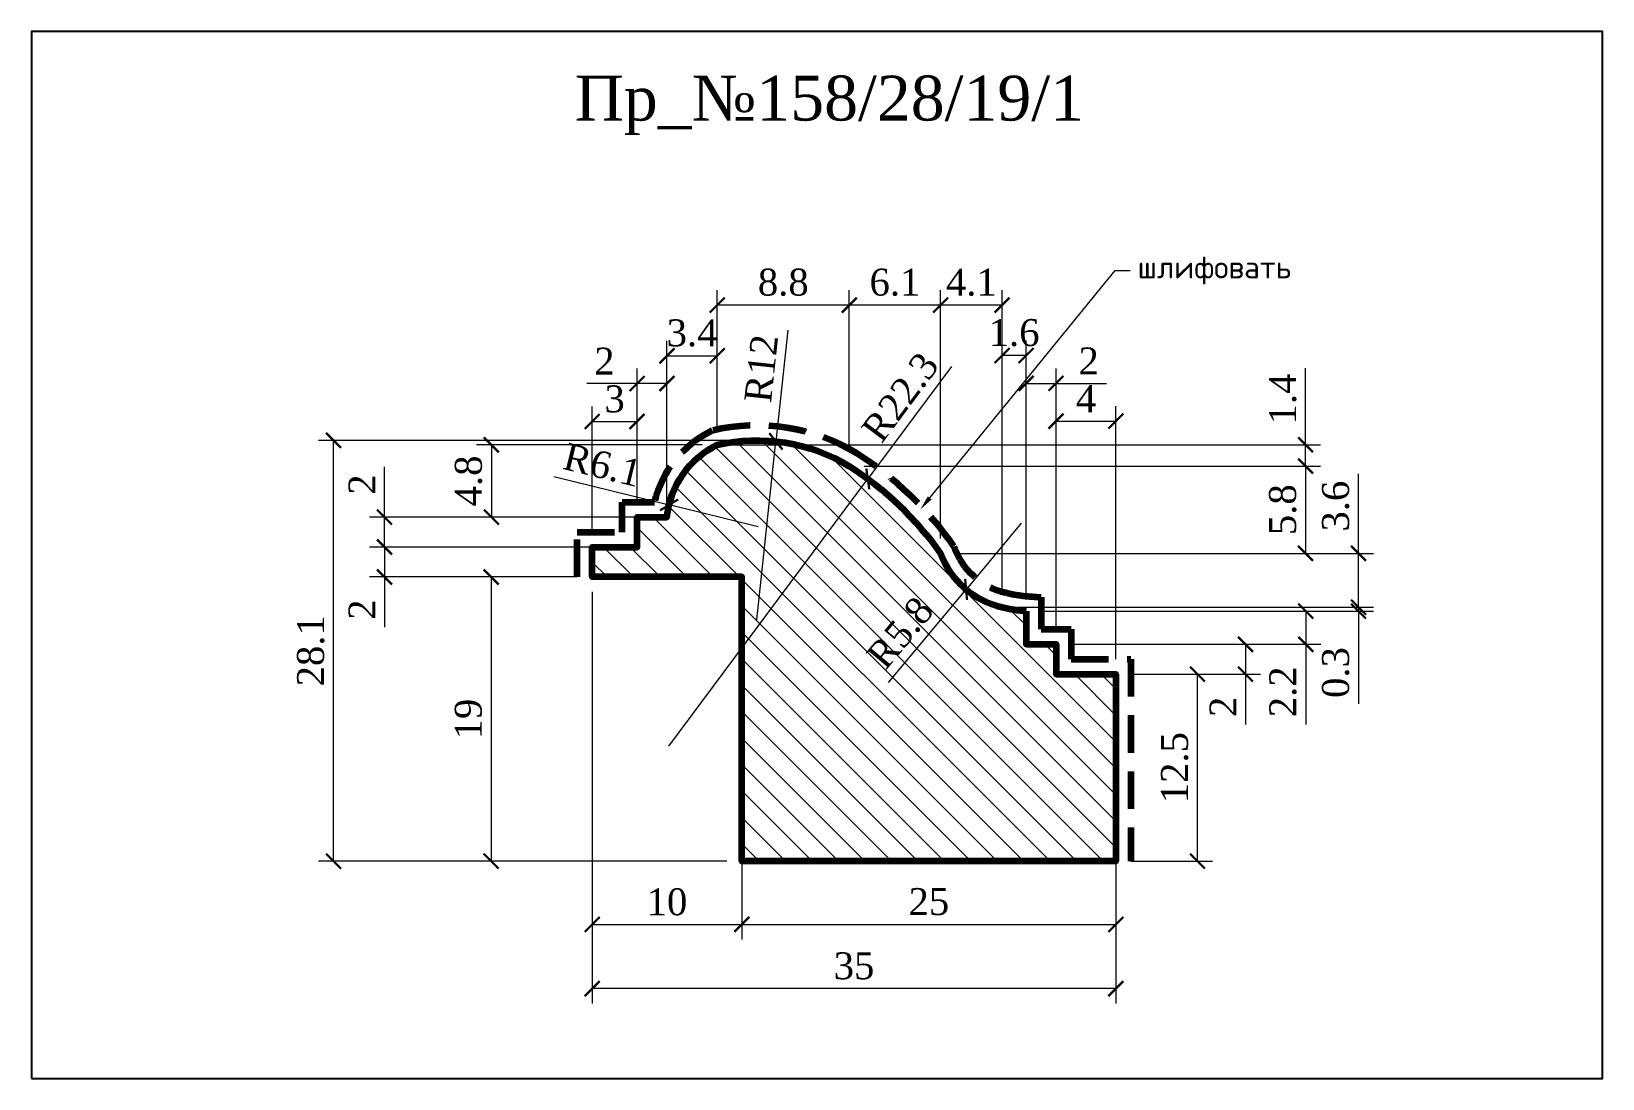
# Model space of a CAD drawing. Header units: millimetres. Extents: x 304141 to 304246, y -91603 to -91533.
import ezdxf
from ezdxf import colors
from ezdxf.entities.mleader import LeaderData, LeaderLine
from ezdxf.math import Vec2, Vec3

# ---------------------------------------------------------------- set-up
doc = ezdxf.new("R2010")
doc.units = ezdxf.units.MM
doc.header["$MEASUREMENT"] = 0
doc.linetypes.add('HIDDEN', pattern=[0.375, 0.25, -0.125])
doc.layers.add('Outside panel', color=7, linetype='Continuous', lineweight=18, true_color=0x7f5e57)
for name, color, linetype, lineweight in [('линия 15', 7, 'Continuous', 15), ('линия 50', 1, 'Continuous', 211), ('служебный слой РАЗМЕРЫ', 7, 'Continuous', 9)]:
    doc.layers.add(name, color=color, linetype=linetype, lineweight=lineweight)
doc.layers.add('размеры в модели', color=7, linetype='Continuous')
doc.styles.add('ELECT', font='times.ttf')
doc.styles.get("Standard").update_dxf_attribs({"font": 'times.ttf'})
doc.styles.add('ЕСКД профили текст', font='isocpeur.ttf')
doc.dimstyles.new('M_1', dxfattribs={"dimtxt": 1.8, "dimasz": 1, "dimexe": 1, "dimexo": 1, "dimgap": 0.6, "dimtad": 1, "dimdec": 0, "dimdsep": 46, "dimtxsty": 'Standard', "dimblk": 'ARCHTICK', "dimcen": -5, "dimclrd": 7, "dimclre": 7, "dimclrt": 7, "dimadec": 0, "dimazin": 0, "dimtfac": 1, "dimtdec": 0, "dimtmove": 0, "dimatfit": 3, "dimfxl": 1, "dimtolj": 1, "dimtzin": 0, "dimlwd": 5, "dimlwe": 5, "dimarcsym": 0})

# ---------------------------------------------------------------- blocks, each defined once
blk = doc.blocks.new('_ArchTick')
at = {"color": 0, "linetype": 'ByBlock', "const_width": 0.15}
blk.add_lwpolyline([(-0.5, -0.5), (0.5, 0.5)], dxfattribs=at)
blk = doc.blocks.new('*D2')
at = {"layer": 'Defpoints', "color": 0, "ltscale": 1000, "transparency": 16777216}
for p in [(307024.9064936834, -90903.40414799345), (307059.9064936834, -90913.90414799344), (307024.9064936834, -90930.92469280792)]:
    blk.add_point(p, dxfattribs=at)
at = {"layer": 'размеры в модели', "color": 7, "lineweight": 5, "ltscale": 1000, "transparency": 16777216}
for p, q in [((307024.9064936834, -90904.40414799345), (307024.9064936834, -90931.92469280792)), ((307059.9064936834, -90914.90414799344), (307059.9064936834, -90931.92469280792)), ((307059.9064936834, -90930.92469280792), (307024.9064936834, -90930.92469280792))]:
    blk.add_line(p, q, dxfattribs=at)
at = {"layer": 'размеры в модели', "color": 7, "lineweight": 5, "ltscale": 1000, "transparency": 16777216, "rotation": 180}
blk.add_blockref('_ArchTick', (307024.9064936834, -90930.92469280792), dxfattribs=at)
at = {"layer": 'размеры в модели', "color": 7, "lineweight": 5, "ltscale": 1000, "transparency": 16777216}
blk.add_blockref('_ArchTick', (307059.9064936834, -90930.92469280792), dxfattribs=at)
at = {"layer": 'размеры в модели', "color": 7, "ltscale": 1000, "transparency": 16777216, "insert": (307042.4064936834, -90929.4091196284), "char_height": 1.8, "attachment_point": 5}
blk.add_mtext('\\A1;35', dxfattribs=at)
blk = doc.blocks.new('*D4')
at = {"layer": 'Defpoints', "color": 0, "ltscale": 1000, "transparency": 16777216}
for p in [(307034.9064936835, -90913.90414799344), (307059.9064936834, -90913.90414799344), (307059.9064936834, -90926.63254984791)]:
    blk.add_point(p, dxfattribs=at)
at = {"layer": 'размеры в модели', "color": 7, "lineweight": 5, "ltscale": 1000, "transparency": 16777216}
for p, q in [((307034.9064936835, -90914.90414799344), (307034.9064936835, -90927.63254984791)), ((307059.9064936834, -90914.90414799344), (307059.9064936834, -90927.63254984791)), ((307034.9064936835, -90926.63254984791), (307059.9064936834, -90926.63254984791))]:
    blk.add_line(p, q, dxfattribs=at)
at = {"layer": 'размеры в модели', "color": 7, "lineweight": 5, "ltscale": 1000, "transparency": 16777216, "rotation": 180}
blk.add_blockref('_ArchTick', (307034.9064936835, -90926.63254984791), dxfattribs=at)
at = {"layer": 'размеры в модели', "color": 7, "lineweight": 5, "ltscale": 1000, "transparency": 16777216}
blk.add_blockref('_ArchTick', (307059.9064936834, -90926.63254984791), dxfattribs=at)
at = {"layer": 'размеры в модели', "color": 7, "ltscale": 1000, "transparency": 16777216, "insert": (307047.4064936835, -90925.11697666839), "char_height": 1.8, "attachment_point": 5}
blk.add_mtext('\\A1;25', dxfattribs=at)
blk = doc.blocks.new('*D6')
at = {"layer": 'Defpoints', "color": 0, "ltscale": 1000, "transparency": 16777216}
for p in [(307027.9064936835, -90890.47709981666), (307027.9064936835, -90899.40414799345), (307029.9064936834, -90899.40414799345)]:
    blk.add_point(p, dxfattribs=at)
at = {"layer": 'размеры в модели', "color": 7, "lineweight": 5, "ltscale": 1000, "transparency": 16777216}
for p, q in [((307027.9064936835, -90898.40414799345), (307027.9064936835, -90889.47709981666)), ((307029.9064936834, -90898.40414799345), (307029.9064936834, -90889.47709981666)), ((307027.9064936835, -90890.47709981666), (307024.5449940439, -90890.47709981666)), ((307029.9064936834, -90890.47709981666), (307027.9064936835, -90890.47709981666))]:
    blk.add_line(p, q, dxfattribs=at)
at = {"layer": 'размеры в модели', "color": 7, "lineweight": 5, "ltscale": 1000, "transparency": 16777216, "rotation": 180}
blk.add_blockref('_ArchTick', (307027.9064936835, -90890.47709981666), dxfattribs=at)
at = {"layer": 'размеры в модели', "color": 7, "lineweight": 5, "ltscale": 1000, "transparency": 16777216}
blk.add_blockref('_ArchTick', (307029.9064936834, -90890.47709981666), dxfattribs=at)
at = {"layer": 'размеры в модели', "color": 7, "ltscale": 1000, "transparency": 16777216, "insert": (307025.7257438637, -90888.97709981666), "char_height": 1.8, "attachment_point": 5}
blk.add_mtext('\\A1;2', dxfattribs=at)
blk = doc.blocks.new('*D7')
at = {"layer": 'Defpoints', "color": 0, "ltscale": 1000, "transparency": 16777216}
for p in [(307033.2628058992, -90885.23397516925), (307033.2628058992, -90894.56970617294), (307042.0910685763, -90895.99401438194)]:
    blk.add_point(p, dxfattribs=at)
at = {"layer": 'размеры в модели', "color": 7, "lineweight": 5, "ltscale": 1000, "transparency": 16777216}
for p, q in [((307033.2628058992, -90893.56970617294), (307033.2628058992, -90884.23397516925)), ((307042.0910685763, -90894.99401438194), (307042.0910685763, -90884.23397516925)), ((307042.0910685763, -90885.23397516925), (307033.2628058992, -90885.23397516925))]:
    blk.add_line(p, q, dxfattribs=at)
at = {"layer": 'размеры в модели', "color": 7, "lineweight": 5, "ltscale": 1000, "transparency": 16777216, "rotation": 180}
blk.add_blockref('_ArchTick', (307033.2628058992, -90885.23397516925), dxfattribs=at)
at = {"layer": 'размеры в модели', "color": 7, "lineweight": 5, "ltscale": 1000, "transparency": 16777216}
blk.add_blockref('_ArchTick', (307042.0910685763, -90885.23397516925), dxfattribs=at)
at = {"layer": 'размеры в модели', "color": 7, "ltscale": 1000, "transparency": 16777216, "insert": (307037.6769372377, -90883.7158064598), "char_height": 1.8, "attachment_point": 5}
blk.add_mtext('\\A1;8.8', dxfattribs=at)
blk = doc.blocks.new('*D8')
at = {"layer": 'Defpoints', "color": 0, "ltscale": 1000, "transparency": 16777216}
for p in [(307033.2628058992, -90888.62330126972), (307033.2628058992, -90894.56970617294), (307029.9064936834, -90899.40414799345)]:
    blk.add_point(p, dxfattribs=at)
at = {"layer": 'размеры в модели', "color": 7, "lineweight": 5, "ltscale": 1000, "transparency": 16777216}
for p, q in [((307029.9064936834, -90898.40414799345), (307029.9064936834, -90887.62330126972)), ((307033.2628058992, -90893.56970617294), (307033.2628058992, -90887.62330126972)), ((307029.9064936834, -90888.62330126972), (307033.2628058992, -90888.62330126972))]:
    blk.add_line(p, q, dxfattribs=at)
at = {"layer": 'размеры в модели', "color": 7, "lineweight": 5, "ltscale": 1000, "transparency": 16777216, "rotation": 180}
blk.add_blockref('_ArchTick', (307029.9064936834, -90888.62330126972), dxfattribs=at)
at = {"layer": 'размеры в модели', "color": 7, "lineweight": 5, "ltscale": 1000, "transparency": 16777216}
blk.add_blockref('_ArchTick', (307033.2628058992, -90888.62330126972), dxfattribs=at)
at = {"layer": 'размеры в модели', "color": 7, "ltscale": 1000, "transparency": 16777216, "insert": (307031.5846497913, -90887.10513256027), "char_height": 1.8, "attachment_point": 5}
blk.add_mtext('\\A1;3.4', dxfattribs=at)
blk = doc.blocks.new('*D9')
at = {"layer": 'Defpoints', "color": 0, "ltscale": 1000, "transparency": 16777216}
for p in [(307042.0910685763, -90885.23397516923), (307042.0910685763, -90895.99401438194), (307048.1902807095, -90901.82889125374)]:
    blk.add_point(p, dxfattribs=at)
at = {"layer": 'размеры в модели', "color": 7, "lineweight": 5, "ltscale": 1000, "transparency": 16777216}
for p, q in [((307042.0910685763, -90894.99401438194), (307042.0910685763, -90884.23397516923)), ((307048.1902807095, -90900.82889125374), (307048.1902807095, -90884.23397516923)), ((307048.1902807095, -90885.23397516923), (307042.0910685763, -90885.23397516923))]:
    blk.add_line(p, q, dxfattribs=at)
at = {"layer": 'размеры в модели', "color": 7, "lineweight": 5, "ltscale": 1000, "transparency": 16777216, "rotation": 180}
blk.add_blockref('_ArchTick', (307042.0910685763, -90885.23397516923), dxfattribs=at)
at = {"layer": 'размеры в модели', "color": 7, "lineweight": 5, "ltscale": 1000, "transparency": 16777216}
blk.add_blockref('_ArchTick', (307048.1902807095, -90885.23397516923), dxfattribs=at)
at = {"layer": 'размеры в модели', "color": 7, "ltscale": 1000, "transparency": 16777216, "insert": (307045.1406746429, -90883.71580645979), "char_height": 1.8, "attachment_point": 5}
blk.add_mtext('\\A1;6.1', dxfattribs=at)
blk = doc.blocks.new('*D10')
at = {"layer": 'Defpoints', "color": 0, "ltscale": 1000, "transparency": 16777216}
for p in [(307048.1902807095, -90885.2339751692), (307048.1902807095, -90901.82889125371), (307052.3028853769, -90905.42810666058)]:
    blk.add_point(p, dxfattribs=at)
at = {"layer": 'размеры в модели', "color": 7, "lineweight": 5, "ltscale": 1000, "transparency": 16777216}
for p, q in [((307048.1902807095, -90900.82889125371), (307048.1902807095, -90884.2339751692)), ((307052.3028853769, -90904.42810666058), (307052.3028853769, -90884.2339751692)), ((307052.3028853769, -90885.2339751692), (307048.1902807095, -90885.2339751692))]:
    blk.add_line(p, q, dxfattribs=at)
at = {"layer": 'размеры в модели', "color": 7, "lineweight": 5, "ltscale": 1000, "transparency": 16777216, "rotation": 180}
blk.add_blockref('_ArchTick', (307048.1902807095, -90885.2339751692), dxfattribs=at)
at = {"layer": 'размеры в модели', "color": 7, "lineweight": 5, "ltscale": 1000, "transparency": 16777216}
blk.add_blockref('_ArchTick', (307052.3028853769, -90885.2339751692), dxfattribs=at)
at = {"layer": 'размеры в модели', "color": 7, "ltscale": 1000, "transparency": 16777216, "insert": (307050.2465830432, -90883.71580645976), "char_height": 1.8, "attachment_point": 5}
blk.add_mtext('\\A1;4.1', dxfattribs=at)
blk = doc.blocks.new('*D11')
at = {"layer": 'Defpoints', "color": 0, "ltscale": 1000, "transparency": 16777216}
for p in [(307052.3028853769, -90888.60332381265), (307052.3028853769, -90905.4281066606), (307053.9064936835, -90905.69012900219)]:
    blk.add_point(p, dxfattribs=at)
at = {"layer": 'размеры в модели', "color": 7, "lineweight": 5, "ltscale": 1000, "transparency": 16777216}
for p, q in [((307052.3028853769, -90904.4281066606), (307052.3028853769, -90887.60332381265)), ((307053.9064936835, -90904.69012900219), (307053.9064936835, -90887.60332381265)), ((307053.9064936835, -90888.60332381265), (307052.3028853769, -90888.60332381265))]:
    blk.add_line(p, q, dxfattribs=at)
at = {"layer": 'размеры в модели', "color": 7, "lineweight": 5, "ltscale": 1000, "transparency": 16777216, "rotation": 180}
blk.add_blockref('_ArchTick', (307052.3028853769, -90888.60332381265), dxfattribs=at)
at = {"layer": 'размеры в модели', "color": 7, "lineweight": 5, "ltscale": 1000, "transparency": 16777216}
blk.add_blockref('_ArchTick', (307053.9064936835, -90888.60332381265), dxfattribs=at)
at = {"layer": 'размеры в модели', "color": 7, "ltscale": 1000, "transparency": 16777216, "insert": (307053.1046895302, -90887.08515510321), "char_height": 1.8, "attachment_point": 5}
blk.add_mtext('\\A1;1.6', dxfattribs=at)
blk = doc.blocks.new('*D12')
at = {"layer": 'Defpoints', "color": 0, "ltscale": 1000, "transparency": 16777216}
for p in [(307055.9064936835, -90890.46341662691), (307053.9064936835, -90905.69012900219), (307055.9064936835, -90907.90414799345)]:
    blk.add_point(p, dxfattribs=at)
at = {"layer": 'размеры в модели', "color": 7, "lineweight": 5, "ltscale": 1000, "transparency": 16777216}
for p, q in [((307053.9064936835, -90904.69012900219), (307053.9064936835, -90889.46341662691)), ((307055.9064936835, -90906.90414799345), (307055.9064936835, -90889.46341662691)), ((307053.9064936835, -90890.46341662691), (307055.9064936835, -90890.46341662691)), ((307055.9064936835, -90890.46341662691), (307059.267993323, -90890.46341662691))]:
    blk.add_line(p, q, dxfattribs=at)
at = {"layer": 'размеры в модели', "color": 7, "lineweight": 5, "ltscale": 1000, "transparency": 16777216, "rotation": 180}
blk.add_blockref('_ArchTick', (307053.9064936835, -90890.46341662691), dxfattribs=at)
at = {"layer": 'размеры в модели', "color": 7, "lineweight": 5, "ltscale": 1000, "transparency": 16777216}
blk.add_blockref('_ArchTick', (307055.9064936835, -90890.46341662691), dxfattribs=at)
at = {"layer": 'размеры в модели', "color": 7, "ltscale": 1000, "transparency": 16777216, "insert": (307058.0872435032, -90888.96341662691), "char_height": 1.8, "attachment_point": 5}
blk.add_mtext('\\A1;2', dxfattribs=at)
blk = doc.blocks.new('*D14')
at = {"layer": 'Defpoints', "color": 0, "ltscale": 1000, "transparency": 16777216}
for p in [(307059.9064936835, -90909.90414799348), (307065.3584458074, -90909.90414799348), (307059.9064936835, -90922.40414799348)]:
    blk.add_point(p, dxfattribs=at)
at = {"layer": 'размеры в модели', "color": 7, "lineweight": 5, "ltscale": 1000, "transparency": 16777216}
for p, q in [((307060.9064936835, -90909.90414799348), (307066.3584458074, -90909.90414799348)), ((307065.3584458074, -90922.40414799348), (307065.3584458074, -90909.90414799348)), ((307060.9064936835, -90922.40414799348), (307066.3584458074, -90922.40414799348))]:
    blk.add_line(p, q, dxfattribs=at)
for p, rotation in [((307065.3584458074, -90909.90414799348), 90), ((307065.3584458074, -90922.40414799348), 270)]:
    blk.add_blockref('_ArchTick', p, dxfattribs=dict(at, rotation=rotation))
at = {"layer": 'размеры в модели', "color": 7, "ltscale": 1000, "transparency": 16777216, "insert": (307063.8402770979, -90916.15414799355), "char_height": 1.8, "attachment_point": 5, "rotation": 90}
blk.add_mtext('\\A1;12.5', dxfattribs=at)
blk = doc.blocks.new('*D15')
at = {"layer": 'Defpoints', "color": 0, "ltscale": 1000, "transparency": 16777216}
for p in [(307055.9064936836, -90907.90414799348), (307059.9064936835, -90909.90414799348), (307068.5663559234, -90909.90414799348)]:
    blk.add_point(p, dxfattribs=at)
at = {"layer": 'размеры в модели', "color": 7, "lineweight": 5, "ltscale": 1000, "transparency": 16777216}
for p, q in [((307056.9064936836, -90907.90414799348), (307069.5663559234, -90907.90414799348)), ((307068.5663559234, -90907.90414799348), (307068.5663559234, -90909.90414799348)), ((307060.9064936835, -90909.90414799348), (307069.5663559234, -90909.90414799348)), ((307068.5663559234, -90909.90414799348), (307068.5663559234, -90913.26564763299))]:
    blk.add_line(p, q, dxfattribs=at)
for p, rotation in [((307068.5663559234, -90907.90414799348), 90), ((307068.5663559234, -90909.90414799348), 270)]:
    blk.add_blockref('_ArchTick', p, dxfattribs=dict(at, rotation=rotation))
at = {"layer": 'размеры в модели', "color": 7, "ltscale": 1000, "transparency": 16777216, "insert": (307067.0663559233, -90912.08489781331), "char_height": 1.8, "attachment_point": 5, "rotation": 90}
blk.add_mtext('\\A1;2', dxfattribs=at)
blk = doc.blocks.new('*D16')
at = {"layer": 'Defpoints', "color": 0, "ltscale": 1000, "transparency": 16777216}
for p in [(307053.9064936836, -90905.69012900222), (307055.9064936836, -90907.90414799348), (307072.5977062162, -90907.90414799348)]:
    blk.add_point(p, dxfattribs=at)
at = {"layer": 'размеры в модели', "color": 7, "lineweight": 5, "ltscale": 1000, "transparency": 16777216}
for p, q in [((307054.9064936836, -90905.69012900222), (307073.5977062162, -90905.69012900222)), ((307072.5977062162, -90905.69012900222), (307072.5977062162, -90907.90414799348)), ((307056.9064936836, -90907.90414799348), (307073.5977062162, -90907.90414799348)), ((307072.5977062162, -90907.90414799348), (307072.5977062162, -90913.25901461208))]:
    blk.add_line(p, q, dxfattribs=at)
for p, rotation in [((307072.5977062162, -90905.69012900222), 90), ((307072.5977062162, -90907.90414799348), 270)]:
    blk.add_blockref('_ArchTick', p, dxfattribs=dict(at, rotation=rotation))
at = {"layer": 'размеры в модели', "color": 7, "ltscale": 1000, "transparency": 16777216, "insert": (307071.0795375067, -90911.08158130286), "char_height": 1.8, "attachment_point": 5, "rotation": 90}
blk.add_mtext('\\A1;2.2', dxfattribs=at)
blk = doc.blocks.new('*D17')
at = {"layer": 'Defpoints', "color": 0, "ltscale": 1000, "transparency": 16777216}
for p in [(307048.1902807096, -90901.82889125374), (307076.1206033605, -90901.82889125374), (307052.302885377, -90905.4281066606)]:
    blk.add_point(p, dxfattribs=at)
at = {"layer": 'размеры в модели', "color": 7, "lineweight": 5, "ltscale": 1000, "transparency": 16777216}
for p, q in [((307076.1206033605, -90901.82889125374), (307076.1206033605, -90896.51685087883)), ((307049.1902807096, -90901.82889125374), (307077.1206033605, -90901.82889125374)), ((307076.1206033605, -90905.4281066606), (307076.1206033605, -90901.82889125374)), ((307053.302885377, -90905.4281066606), (307077.1206033605, -90905.4281066606))]:
    blk.add_line(p, q, dxfattribs=at)
for p, rotation in [((307076.1206033605, -90901.82889125374), 90), ((307076.1206033605, -90905.4281066606), 270)]:
    blk.add_blockref('_ArchTick', p, dxfattribs=dict(at, rotation=rotation))
at = {"layer": 'размеры в модели', "color": 7, "ltscale": 1000, "transparency": 16777216, "insert": (307074.602434651, -90898.67287106636), "char_height": 1.8, "attachment_point": 5, "rotation": 90}
blk.add_mtext('\\A1;3.6', dxfattribs=at)
blk = doc.blocks.new('*D18')
at = {"layer": 'Defpoints', "color": 0, "ltscale": 1000, "transparency": 16777216}
for p in [(307042.0910685764, -90895.99401438197), (307048.1902807096, -90901.82889125377), (307072.5825916756, -90901.82889125377)]:
    blk.add_point(p, dxfattribs=at)
at = {"layer": 'размеры в модели', "color": 7, "lineweight": 5, "ltscale": 1000, "transparency": 16777216}
for p, q in [((307043.0910685764, -90895.99401438197), (307073.5825916756, -90895.99401438197)), ((307072.5825916756, -90895.99401438197), (307072.5825916756, -90901.82889125377)), ((307049.1902807096, -90901.82889125377), (307073.5825916756, -90901.82889125377))]:
    blk.add_line(p, q, dxfattribs=at)
for p, rotation in [((307072.5825916756, -90895.99401438197), 90), ((307072.5825916756, -90901.82889125377), 270)]:
    blk.add_blockref('_ArchTick', p, dxfattribs=dict(at, rotation=rotation))
at = {"layer": 'размеры в модели', "color": 7, "ltscale": 1000, "transparency": 16777216, "insert": (307071.0644229661, -90898.91145281795), "char_height": 1.8, "attachment_point": 5, "rotation": 90}
blk.add_mtext('\\A1;5.8', dxfattribs=at)
blk = doc.blocks.new('*D19')
at = {"layer": 'Defpoints', "color": 0, "ltscale": 1000, "transparency": 16777216}
for p in [(307033.2628058993, -90894.56970617297), (307072.5825916757, -90894.56970617297), (307042.0910685764, -90895.99401438197)]:
    blk.add_point(p, dxfattribs=at)
at = {"layer": 'размеры в модели', "color": 7, "lineweight": 5, "ltscale": 1000, "transparency": 16777216}
for p, q in [((307072.5825916757, -90894.56970617297), (307072.5825916757, -90889.45103277716)), ((307034.2628058993, -90894.56970617297), (307073.5825916757, -90894.56970617297)), ((307072.5825916757, -90895.99401438197), (307072.5825916757, -90894.56970617297)), ((307043.0910685764, -90895.99401438197), (307073.5825916757, -90895.99401438197))]:
    blk.add_line(p, q, dxfattribs=at)
for p, rotation in [((307072.5825916757, -90894.56970617297), 90), ((307072.5825916757, -90895.99401438197), 270)]:
    blk.add_blockref('_ArchTick', p, dxfattribs=dict(at, rotation=rotation))
at = {"layer": 'размеры в модели', "color": 7, "ltscale": 1000, "transparency": 16777216, "insert": (307071.0644229662, -90891.51036947513), "char_height": 1.8, "attachment_point": 5, "rotation": 90}
blk.add_mtext('\\A1;1.4', dxfattribs=at)
blk = doc.blocks.new('*D20')
at = {"layer": 'Defpoints', "color": 0, "ltscale": 1000, "transparency": 16777216}
for p in [(307033.2628058993, -90894.56970617297), (307018.1690360275, -90899.40414799348), (307029.9064936835, -90899.40414799348)]:
    blk.add_point(p, dxfattribs=at)
at = {"layer": 'размеры в модели', "color": 7, "lineweight": 5, "ltscale": 1000, "transparency": 16777216}
for p, q in [((307032.2628058993, -90894.56970617297), (307017.1690360275, -90894.56970617297)), ((307018.1690360275, -90894.56970617297), (307018.1690360275, -90899.40414799348)), ((307028.9064936835, -90899.40414799348), (307017.1690360275, -90899.40414799348))]:
    blk.add_line(p, q, dxfattribs=at)
for p, rotation in [((307018.1690360275, -90894.56970617297), 90), ((307018.1690360275, -90899.40414799348), 270)]:
    blk.add_blockref('_ArchTick', p, dxfattribs=dict(at, rotation=rotation))
at = {"layer": 'размеры в модели', "color": 7, "ltscale": 1000, "transparency": 16777216, "insert": (307016.6508673179, -90896.9869270833), "char_height": 1.8, "attachment_point": 5, "rotation": 90}
blk.add_mtext('\\A1;4.8', dxfattribs=at)
blk = doc.blocks.new('*D21')
at = {"layer": 'Defpoints', "color": 0, "ltscale": 1000, "transparency": 16777216}
for p in [(307011.0248073553, -90899.40414799348), (307027.9064936835, -90899.40414799348), (307027.9064936835, -90901.40414799348)]:
    blk.add_point(p, dxfattribs=at)
at = {"layer": 'размеры в модели', "color": 7, "lineweight": 5, "ltscale": 1000, "transparency": 16777216}
for p, q in [((307011.0248073553, -90899.40414799348), (307011.0248073553, -90896.04264835398)), ((307026.9064936835, -90899.40414799348), (307010.0248073553, -90899.40414799348)), ((307011.0248073553, -90901.40414799348), (307011.0248073553, -90899.40414799348)), ((307026.9064936835, -90901.40414799348), (307010.0248073553, -90901.40414799348))]:
    blk.add_line(p, q, dxfattribs=at)
for p, rotation in [((307011.0248073553, -90899.40414799348), 90), ((307011.0248073553, -90901.40414799348), 270)]:
    blk.add_blockref('_ArchTick', p, dxfattribs=dict(at, rotation=rotation))
at = {"layer": 'размеры в модели', "color": 7, "ltscale": 1000, "transparency": 16777216, "insert": (307009.5248073553, -90897.2233981738), "char_height": 1.8, "attachment_point": 5, "rotation": 90}
blk.add_mtext('\\A1;2', dxfattribs=at)
blk = doc.blocks.new('*D22')
at = {"layer": 'Defpoints', "color": 0, "ltscale": 1000, "transparency": 16777216}
for p in [(307024.9064936835, -90901.40414799348), (307011.0248073552, -90903.40414799348), (307024.9064936835, -90903.40414799348)]:
    blk.add_point(p, dxfattribs=at)
at = {"layer": 'размеры в модели', "color": 7, "lineweight": 5, "ltscale": 1000, "transparency": 16777216}
for p, q in [((307023.9064936835, -90901.40414799348), (307010.0248073552, -90901.40414799348)), ((307011.0248073552, -90901.40414799348), (307011.0248073552, -90903.40414799348)), ((307023.9064936835, -90903.40414799348), (307010.0248073552, -90903.40414799348)), ((307011.0248073552, -90903.40414799348), (307011.0248073552, -90906.76564763299))]:
    blk.add_line(p, q, dxfattribs=at)
for p, rotation in [((307011.0248073552, -90901.40414799348), 90), ((307011.0248073552, -90903.40414799348), 270)]:
    blk.add_blockref('_ArchTick', p, dxfattribs=dict(at, rotation=rotation))
at = {"layer": 'размеры в модели', "color": 7, "ltscale": 1000, "transparency": 16777216, "insert": (307009.5248073551, -90905.58489781331), "char_height": 1.8, "attachment_point": 5, "rotation": 90}
blk.add_mtext('\\A1;2', dxfattribs=at)
blk = doc.blocks.new('*D23')
at = {"layer": 'Defpoints', "color": 0, "ltscale": 1000, "transparency": 16777216}
for p in [(307024.9064936835, -90903.40414799348), (307018.1521077419, -90922.40414799348), (307034.9064936835, -90922.40414799348)]:
    blk.add_point(p, dxfattribs=at)
at = {"layer": 'размеры в модели', "color": 7, "lineweight": 5, "ltscale": 1000, "transparency": 16777216}
for p, q in [((307023.9064936835, -90903.40414799348), (307017.1521077419, -90903.40414799348)), ((307018.1521077419, -90903.40414799348), (307018.1521077419, -90922.40414799348)), ((307033.9064936835, -90922.40414799348), (307017.1521077419, -90922.40414799348))]:
    blk.add_line(p, q, dxfattribs=at)
for p, rotation in [((307018.1521077419, -90903.40414799348), 90), ((307018.1521077419, -90922.40414799348), 270)]:
    blk.add_blockref('_ArchTick', p, dxfattribs=dict(at, rotation=rotation))
at = {"layer": 'размеры в модели', "color": 7, "ltscale": 1000, "transparency": 16777216, "insert": (307016.6339390323, -90912.90414799355), "char_height": 1.8, "attachment_point": 5, "rotation": 90}
blk.add_mtext('\\A1;19', dxfattribs=at)
blk = doc.blocks.new('*D24')
at = {"layer": 'Defpoints', "color": 0, "ltscale": 1000, "transparency": 16777216}
for p in [(307052.302885377, -90905.42810666063), (307053.9064936836, -90905.69012900222), (307076.1206033603, -90905.69012900222)]:
    blk.add_point(p, dxfattribs=at)
at = {"layer": 'размеры в модели', "color": 7, "lineweight": 5, "ltscale": 1000, "transparency": 16777216}
for p, q in [((307076.1206033603, -90905.42810666063), (307076.1206033603, -90904.42810666063)), ((307053.302885377, -90905.42810666063), (307077.1206033603, -90905.42810666063)), ((307054.9064936836, -90905.69012900222), (307077.1206033603, -90905.69012900222)), ((307076.1206033603, -90905.42810666063), (307076.1206033603, -90905.69012900222)), ((307076.1206033603, -90905.69012900222), (307076.1206033603, -90911.89575265038))]:
    blk.add_line(p, q, dxfattribs=at)
for p, rotation in [((307076.1206033603, -90905.42810666063), 270), ((307076.1206033603, -90905.69012900222), 90)]:
    blk.add_blockref('_ArchTick', p, dxfattribs=dict(at, rotation=rotation))
at = {"layer": 'размеры в модели', "color": 7, "ltscale": 1000, "transparency": 16777216, "insert": (307074.6024346508, -90909.79294082637), "char_height": 1.8, "attachment_point": 5, "rotation": 90}
blk.add_mtext('\\A1;0.3', dxfattribs=at)
blk = doc.blocks.new('*D25')
at = {"layer": 'Defpoints', "color": 0, "ltscale": 1000, "transparency": 16777216}
for p in [(307030.0492598806, -90898.58768779918), (307035.9935718087, -90900.04782208911)]:
    blk.add_point(p, dxfattribs=at)
at = {"layer": 'размеры в модели', "color": 7, "lineweight": 5, "ltscale": 1000, "transparency": 16777216}
for p in [(307022.3528845419, -90896.69718446156), (307035.9935718087, -90900.04782208911)]:
    blk.add_line(p, (307030.0492598806, -90898.58768779918), dxfattribs=at)
at = {"layer": 'размеры в модели', "color": 7, "lineweight": 5, "ltscale": 1000, "transparency": 16777216, "rotation": 346.1993523930977}
blk.add_blockref('_ArchTick', (307030.0492598806, -90898.58768779918), dxfattribs=at)
at = {"layer": 'размеры в модели', "color": 7, "ltscale": 1000, "transparency": 16777216, "insert": (307025.5920913233, -90895.92955011304), "char_height": 1.8, "attachment_point": 5, "rotation": 346.1993523930977}
blk.add_mtext('\\A1;R6.1', dxfattribs=at)
blk = doc.blocks.new('*D26')
at = {"layer": 'Defpoints', "color": 0, "ltscale": 1000, "transparency": 16777216}
for p in [(307037.1869582797, -90894.34348516614), (307035.9054474559, -90906.26205194065)]:
    blk.add_point(p, dxfattribs=at)
at = {"layer": 'размеры в модели', "color": 7, "lineweight": 5, "ltscale": 1000, "transparency": 16777216}
for p in [(307037.9860635075, -90886.91148471789), (307035.9054474559, -90906.26205194065)]:
    blk.add_line(p, (307037.1869582797, -90894.34348516614), dxfattribs=at)
at = {"layer": 'размеры в модели', "color": 7, "lineweight": 5, "ltscale": 1000, "transparency": 16777216, "rotation": 263.8630077857079}
blk.add_blockref('_ArchTick', (307037.1869582797, -90894.34348516614), dxfattribs=at)
at = {"layer": 'размеры в модели', "color": 7, "ltscale": 1000, "transparency": 16777216, "insert": (307036.2020132297, -90889.47285676881), "char_height": 1.8, "attachment_point": 5, "rotation": 83.86300778570792}
blk.add_mtext('\\A1;R12', dxfattribs=at)
blk = doc.blocks.new('*D27')
at = {"layer": 'Defpoints', "color": 0, "ltscale": 1000, "transparency": 16777216}
for p in [(307043.3265976488, -90896.85080148041), (307030.0280521324, -90914.70871685735)]:
    blk.add_point(p, dxfattribs=at)
at = {"layer": 'размеры в модели', "color": 7, "lineweight": 5, "ltscale": 1000, "transparency": 16777216}
for p in [(307048.9157778397, -90889.3453861888), (307030.0280521324, -90914.70871685735)]:
    blk.add_line(p, (307043.3265976488, -90896.85080148041), dxfattribs=at)
at = {"layer": 'размеры в модели', "color": 7, "lineweight": 5, "ltscale": 1000, "transparency": 16777216, "rotation": 233.325448285368}
blk.add_blockref('_ArchTick', (307043.3265976488, -90896.85080148041), dxfattribs=at)
at = {"layer": 'размеры в модели', "color": 7, "ltscale": 1000, "transparency": 16777216, "insert": (307045.5008231623, -90891.38929776257), "char_height": 1.8, "attachment_point": 5, "rotation": 53.325448285367976}
blk.add_mtext('\\A1;R22.3', dxfattribs=at)
blk = doc.blocks.new('*D28')
at = {"layer": 'Defpoints', "color": 0, "ltscale": 1000, "transparency": 16777216}
for p in [(307053.5817799146, -90899.81757222215), (307049.8952784515, -90904.23609854738)]:
    blk.add_point(p, dxfattribs=at)
at = {"layer": 'размеры в модели', "color": 7, "lineweight": 5, "ltscale": 1000, "transparency": 16777216}
for p in [(307053.5817799146, -90899.81757222215), (307044.7083969468, -90910.45293385982)]:
    blk.add_line(p, (307049.8952784515, -90904.23609854738), dxfattribs=at)
at = {"layer": 'размеры в модели', "color": 7, "lineweight": 5, "ltscale": 1000, "transparency": 16777216, "rotation": 50.16080238246894}
blk.add_blockref('_ArchTick', (307049.8952784515, -90904.23609854738), dxfattribs=at)
at = {"layer": 'размеры в модели', "color": 7, "ltscale": 1000, "transparency": 16777216, "insert": (307045.4954836443, -90907.13976938653), "char_height": 1.8, "attachment_point": 5, "rotation": 50.16080238246894}
blk.add_mtext('\\A1;R5.8', dxfattribs=at)
blk = doc.blocks.new('*D29')
at = {"layer": 'Defpoints', "color": 0, "ltscale": 1000, "transparency": 16777216}
for p in [(307007.623318697, -90894.27479843386), (307035.889406474, -90894.27479843386), (307034.9064936835, -90922.40414799348)]:
    blk.add_point(p, dxfattribs=at)
at = {"layer": 'размеры в модели', "color": 7, "lineweight": 5, "ltscale": 1000, "transparency": 16777216}
for p, q in [((307034.889406474, -90894.27479843386), (307006.623318697, -90894.27479843386)), ((307007.623318697, -90922.40414799348), (307007.623318697, -90894.27479843386)), ((307033.9064936835, -90922.40414799348), (307006.623318697, -90922.40414799348))]:
    blk.add_line(p, q, dxfattribs=at)
for p, rotation in [((307007.623318697, -90894.27479843386), 90), ((307007.623318697, -90922.40414799348), 270)]:
    blk.add_blockref('_ArchTick', p, dxfattribs=dict(at, rotation=rotation))
at = {"layer": 'размеры в модели', "color": 7, "ltscale": 1000, "transparency": 16777216, "insert": (307006.1051499875, -90908.33947321375), "char_height": 1.8, "attachment_point": 5, "rotation": 90}
blk.add_mtext('\\A1;28.1', dxfattribs=at)
blk = doc.blocks.new('158')
at = {"layer": 'Outside panel', "ltscale": 1000}
h = blk.add_hatch(dxfattribs=at)
h.set_pattern_fill('ANSI31', color=256, scale=10, angle=90)
h.set_pattern_definition([(135, (-3600.205508777755, 5352.632665220561), (-0.8838834764831844, -0.8838834764831844), [])])
edge = h.paths.add_edge_path()
edge.add_line((307053.9064936834, -90905.69012900219), (307053.9064936834, -90907.90414799345))
edge.add_line((307053.9064936834, -90907.90414799345), (307055.9064936834, -90907.90414799345))
edge.add_line((307055.9064936834, -90907.90414799345), (307055.9064936834, -90909.90414799345))
edge.add_line((307055.9064936834, -90909.90414799345), (307059.9064936834, -90909.90414799345))
edge.add_line((307059.9064936834, -90909.90414799345), (307059.9064936834, -90922.40414799345))
edge.add_line((307059.9064936834, -90922.40414799345), (307034.9064936834, -90922.40414799345))
edge.add_line((307034.9064936834, -90922.40414799345), (307034.9064936834, -90903.40414799345))
edge.add_line((307034.9064936834, -90903.40414799345), (307024.9064936834, -90903.40414799345))
edge.add_line((307024.9064936834, -90903.40414799345), (307024.9064936834, -90901.40414799345))
edge.add_line((307024.9064936834, -90901.40414799345), (307027.9064936834, -90901.40414799345))
edge.add_line((307027.9064936834, -90901.40414799345), (307027.9064936834, -90899.40414799345))
edge.add_line((307027.9064936834, -90899.40414799345), (307029.9064936834, -90899.40414799345))
edge.add_arc((307035.9935718084, -90900.04782208908), 6.121015964832896, 116.49562774655101, 173.9637274981743, ccw=False)
edge.add_arc((307035.9054474561, -90906.2620519407), 11.98726423963916, 58.93460450450118, 102.73570589987258, ccw=False)
edge.add_arc((307030.0280521323, -90914.70871685722), 22.26558902130974, 35.342530205106186, 57.195211685946276, ccw=False)
edge.add_arc((307053.5817799144, -90899.81757222203), 5.754447664587783, 200.4582191801368, 257.1591004564568)
edge.add_arc((307055.2098984635, -90892.67498546345), 13.08024561522287, 257.1591004565598, 264.2811672693218)
at = {"layer": 'линия 50', "color": 1, "linetype": 'HIDDEN', "ltscale": 10, "true_color": 0xff0909}
blk.add_lwpolyline([(307023.9064936834, -90903.40414799345), (307023.9064936834, -90900.40414799345), (307026.9064936834, -90900.40414799345), (307026.9064936834, -90898.40414799345), (307029.0648487054, -90898.40414799345, -0.2269482788804048), (307032.9269662313, -90893.62094114996, -0.1961519079705099), (307042.6202006174, -90895.14534728453, -0.09730419925079414), (307049.0856966688, -90901.36353730704, 0.2594729998046658), (307052.5251299105, -90904.45311570309, 0.04979047285087884), (307054.9064936834, -90904.75142035392), (307054.9064936834, -90906.90414799345), (307056.9064936834, -90906.90414799345), (307056.9064936834, -90908.90414799345), (307060.9064936834, -90908.90414799345), (307060.9064936834, -90922.40414799345)], format="xyb", dxfattribs=at)
at = {"layer": 'линия 50', "color": 7}
blk.add_lwpolyline([(307053.9064936834, -90905.69012900219), (307053.9064936834, -90907.90414799345), (307055.9064936834, -90907.90414799345), (307055.9064936834, -90907.90414799345), (307055.9064936834, -90909.90414799345), (307059.9064936834, -90909.90414799345), (307059.9064936834, -90922.40414799345), (307034.9064936834, -90922.40414799345), (307034.9064936834, -90903.40414799345), (307024.9064936834, -90903.40414799345), (307024.9064936834, -90901.40414799345), (307027.9064936834, -90901.40414799345), (307027.9064936834, -90899.40414799345), (307029.9064936834, -90899.40414799345, -0.2561429868274578), (307033.2628058992, -90894.56970617294, -0.1934798110151171), (307042.0910685763, -90895.99401438194, -0.0956403302018252), (307048.1902807095, -90901.82889125374, 0.2525787726908793), (307052.3028853769, -90905.4281066606, 0.03108588615462452)], format="xyb", close=True, dxfattribs=at)
at = {"color": 7, "ltscale": 1000, "style": 'ELECT'}
blk.add_text('Пр_№158/28/19/1', height=3, dxfattribs=at).set_placement((307023.7497794972, -90872.89401142535))
at = {"layer": 'размеры в модели', "color": 0, "ltscale": 1000}
for base, p1, p2, picture, middle in [((307033.2628058992, -90885.23397516925), (307042.0910685763, -90895.99401438194), (307033.2628058992, -90894.56970617294), '*D7', (307037.6769372377, -90883.7158064598)), ((307042.0910685763, -90885.23397516923), (307048.1902807095, -90901.82889125374), (307042.0910685763, -90895.99401438194), '*D9', (307045.1406746429, -90883.71580645979)), ((307055.9064936835, -90890.46341662691), (307053.9064936835, -90905.69012900219), (307055.9064936835, -90907.90414799345), '*D12', (307058.0872435032, -90888.96341662691))]:
    dim = blk.add_linear_dim(base=base, p1=p1, p2=p2, dimstyle='M_1', override={"dimtxt": 1.8}, dxfattribs=at)
    dim.commit()
    dim.dimension.update_dxf_attribs({"geometry": picture, "text_midpoint": middle})
for base, p1, p2, picture, middle in [((307048.1902807095, -90885.2339751692), (307052.3028853769, -90905.42810666058), (307048.1902807095, -90901.82889125371), '*D10', (307050.2465830432, -90885.2339751692)), ((307033.2628058992, -90888.62330126972), (307029.9064936834, -90899.40414799345), (307033.2628058992, -90894.56970617294), '*D8', (307031.5846497913, -90888.62330126972)), ((307052.3028853769, -90888.60332381265), (307053.9064936835, -90905.69012900219), (307052.3028853769, -90905.4281066606), '*D11', (307053.1046895302, -90888.60332381265)), ((307027.9064936835, -90890.47709981666), (307029.9064936834, -90899.40414799345), (307027.9064936835, -90899.40414799345), '*D6', (307025.7257438637, -90890.47709981666)), ((307024.9064936834, -90930.92469280792), (307059.9064936834, -90913.90414799344), (307024.9064936834, -90903.40414799345), '*D2', (307042.4064936834, -90930.92469280792)), ((307059.9064936834, -90926.63254984791), (307034.9064936835, -90913.90414799344), (307059.9064936834, -90913.90414799344), '*D4', (307047.4064936835, -90926.63254984791))]:
    dim = blk.add_linear_dim(base=base, p1=p1, p2=p2, dimstyle='M_1', override={"dimtxt": 1.8}, dxfattribs=at)
    dim.commit()
    dim.dimension.update_dxf_attribs({"geometry": picture, "text_midpoint": middle, "dimtype": 128})
for center, mpoint, picture, middle in [((307035.9054474559, -90906.26205194065), (307037.1869582797, -90894.34348516614), '*D26', (307036.2020132297, -90889.47285676881)), ((307030.0280521324, -90914.70871685735), (307043.3265976488, -90896.85080148041), '*D27', (307045.5008231623, -90891.38929776257)), ((307035.9935718087, -90900.04782208911), (307030.0492598806, -90898.58768779918), '*D25', (307025.5920913233, -90895.92955011304)), ((307053.5817799146, -90899.81757222215), (307049.8952784515, -90904.23609854738), '*D28', (307045.4954836443, -90907.13976938653))]:
    dim = blk.add_radius_dim(center=center, mpoint=mpoint, dimstyle='M_1', override={"dimtxt": 1.8}, dxfattribs=at)
    dim.commit()
    dim.dimension.update_dxf_attribs({"geometry": picture, "text_midpoint": middle})
for base, p1, p2, picture, middle in [((307072.5825916757, -90894.56970617297), (307042.0910685763, -90895.99401438194), (307033.2628058992, -90894.56970617294), '*D19', (307071.0644229662, -90891.51036947513)), ((307007.623318697, -90894.27479843386), (307034.9064936834, -90922.40414799345), (307035.8894064738, -90894.27479843383), '*D29', (307006.1051499875, -90908.33947321375)), ((307018.1690360275, -90899.40414799348), (307033.2628058992, -90894.56970617294), (307029.9064936834, -90899.40414799345), '*D20', (307016.6508673179, -90896.9869270833)), ((307011.0248073553, -90899.40414799348), (307027.9064936834, -90901.40414799345), (307027.9064936834, -90899.40414799345), '*D21', (307009.5248073553, -90897.2233981738)), ((307072.5825916756, -90901.82889125377), (307042.0910685763, -90895.99401438194), (307048.1902807095, -90901.82889125374), '*D18', (307071.0644229661, -90898.91145281795)), ((307076.1206033605, -90901.82889125374), (307052.3028853769, -90905.42810666058), (307048.1902807095, -90901.82889125371), '*D17', (307074.602434651, -90898.67287106636)), ((307011.0248073552, -90903.40414799348), (307024.9064936834, -90901.40414799345), (307024.9064936834, -90903.40414799345), '*D22', (307009.5248073551, -90905.58489781331)), ((307018.1521077419, -90922.40414799348), (307024.9064936834, -90903.40414799345), (307034.9064936834, -90922.40414799345), '*D23', (307016.6339390323, -90912.90414799355)), ((307076.1206033603, -90905.69012900222), (307052.3028853769, -90905.4281066606), (307053.9064936835, -90905.69012900219), '*D24', (307074.6024346508, -90909.79294082637)), ((307072.5977062162, -90907.90414799348), (307053.9064936835, -90905.69012900219), (307055.9064936835, -90907.90414799345), '*D16', (307071.0795375067, -90911.08158130286)), ((307068.5663559234, -90909.90414799348), (307055.9064936835, -90907.90414799345), (307059.9064936834, -90909.90414799345), '*D15', (307067.0663559233, -90912.08489781331)), ((307065.3584458074, -90909.90414799348), (307059.9064936834, -90922.40414799345), (307059.9064936834, -90909.90414799345), '*D14', (307063.8402770979, -90916.15414799355))]:
    dim = blk.add_linear_dim(base=base, p1=p1, p2=p2, angle=90, dimstyle='M_1', override={"dimtxt": 1.8}, dxfattribs=at)
    dim.commit()
    dim.dimension.update_dxf_attribs({"geometry": picture, "text_midpoint": middle})
for base, p1, p2 in [((307027.9064936835, -90893.01232121309), (307024.9064936834, -90901.40414799345), (307027.9064936835, -90899.40414799345)), ((307059.9064936834, -90892.99179642845), (307055.9064936835, -90907.90414799345), (307059.9064936834, -90909.90414799345)), ((307034.9064936835, -90926.63254984791), (307024.9064936834, -90903.40414799345), (307034.9064936835, -90913.90414799344))]:
    blk.add_linear_dim(base=base, p1=p1, p2=p2, dimstyle='M_1', override={"dimtxt": 1.8}, dxfattribs=at).render()

msp = doc.modelspace()

# ---------------------------------------------------------------- linework, layer by layer
at = {"color": 6, "ltscale": 1000}
msp.add_lwpolyline([(304141.013973021, -91603.11632036837), (304246.013973021, -91603.11632036837), (304246.013973021, -91533.11632036837), (304141.013973021, -91533.11632036837)], close=True, dxfattribs=at)

# ---------------------------------------------------------------- block references
at = {"layer": 'линия 15', "color": 5}
msp.add_blockref('158', (-2846.417494040623, -666.1790119984362), dxfattribs=at)

# ---------------------------------------------------------------- leaders
at = {"layer": 'служебный слой РАЗМЕРЫ'}
ml = msp.add_multileader_mtext('Standard', dxfattribs=at)
ml.set_content('\\A1;шлифовать', color=256, style='ЕСКД профили текст')
ml.set_leader_properties(color=256, linetype='ByLayer', lineweight=-1)
ml.build(insert=Vec2(0, 0))
ml.multileader.update_dxf_attribs({"dogleg_length": 1, "arrow_head_size": 1})
ctx = ml.context
ctx.base_point, ctx.char_height, ctx.arrow_head_size, ctx.landing_gap_size, ctx.plane_origin = Vec3(304214.4370933189, -91549.10248327116), 1.5, 1, 0.5, Vec3(304233.4718245043, -91518.24709551378)
notes = []
notes.append((ctx, [(1, (1, 1, 0), (304213.4370933189, -91549.10248327116), (1, 0), 1, [(0, [(304200.4145698741, -91565.07749342747)], 0, [])])]))
ctx.mtext.insert, ctx.mtext.flow_direction = Vec3(304214.9370933189, -91548.12748327115), 5
for ctx, leaders in notes:
    for number, flags, end, landing, length, lines in leaders:
        leader = LeaderData()
        leader.index, (leader.has_last_leader_line, leader.has_dogleg_vector, leader.attachment_direction) = number, flags
        leader.last_leader_point, leader.dogleg_vector, leader.dogleg_length = Vec3(end), Vec3(landing), length
        for number, points, colour, breaks in lines:
            line = LeaderLine()
            line.index, line.vertices, line.color, line.breaks = number, Vec3.list(points), colors.encode_raw_color(colour), breaks
            leader.lines.append(line)
        ctx.leaders.append(leader)

doc.saveas('drawing.dxf')
